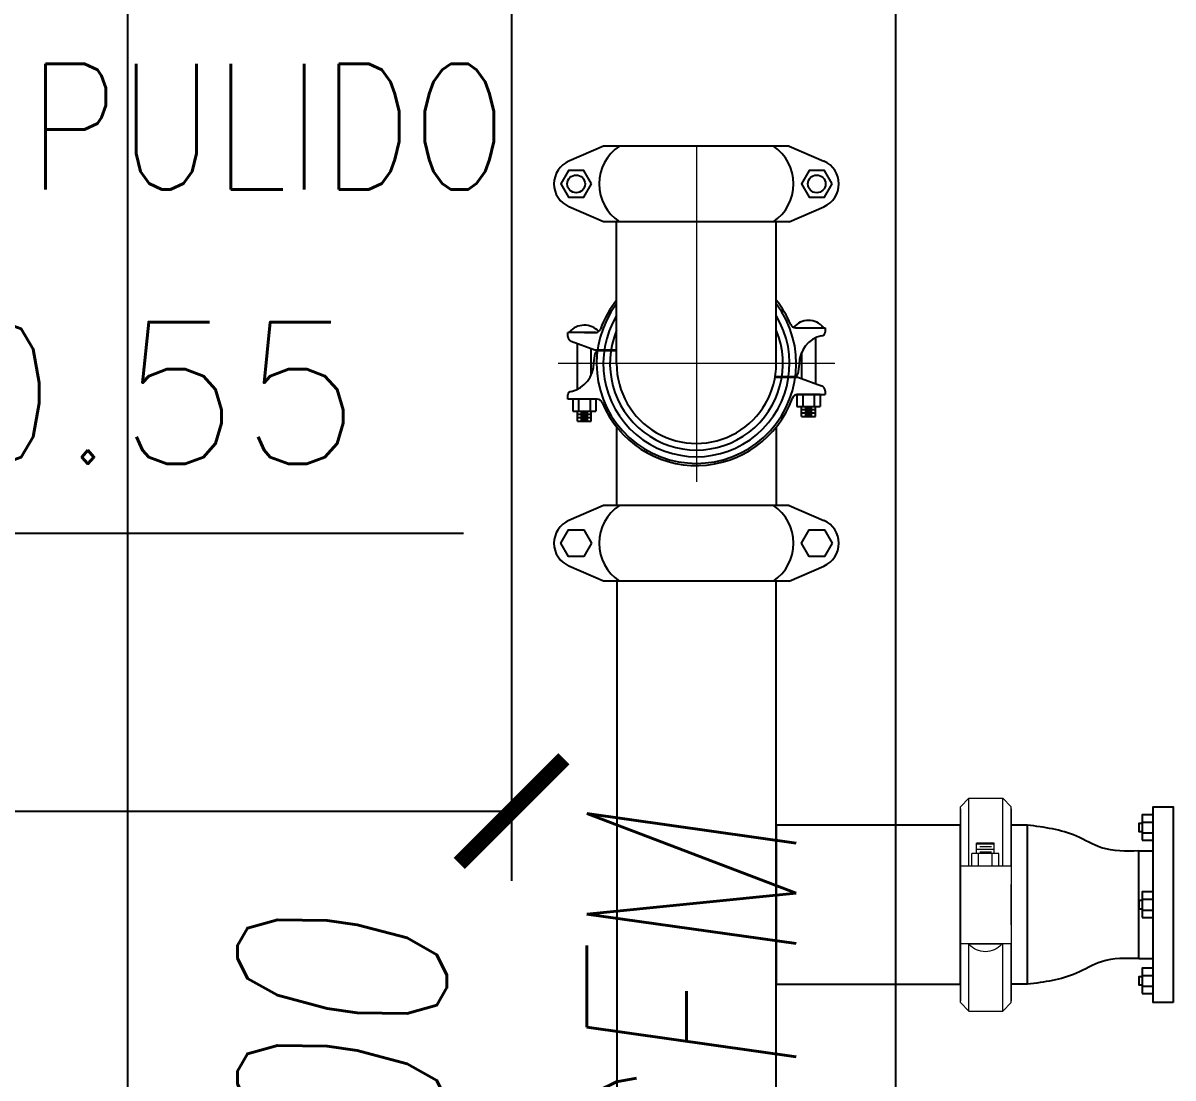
# Model space of a CAD drawing. Extents: x 226317 to 226469, y 8188101 to 8188260.
# Drawn here: x 226392.945 to 226393.768, y 8188237.136 to 8188237.891 of the extents above; entities that cross this region are included whole.
import ezdxf
from ezdxf.enums import TextEntityAlignment as Align

# ---------------------------------------------------------------- set-up
doc = ezdxf.new("R2010")
doc.units = 0
doc.header["$LTSCALE"] = 15
doc.header["$PDMODE"] = 3
doc.linetypes.add('PHANTOM', pattern=[2.5, 1.25, -0.25, 0.25, -0.25, 0.25, -0.25])
doc.layers.get('0').update_dxf_attribs({"color": 250})
doc.layers.get('DEFPOINTS').update_dxf_attribs({"color": 250})
doc.layers.add('0-BLOCK-SANIT', color=250, linetype='Continuous', lineweight=25)
doc.layers.add('P&R_ACI_LÍNEA CENTRAL', color=250, linetype='PHANTOM', lineweight=13)
for name, color, linetype in [('00-GTI-Acoples', 250, 'Continuous'), ('A-NIVELES-NPT', 252, 'Continuous'), ('A-SANITARIOS', 250, 'Continuous'), ('A-TEXTO-ACABADO PISO', 250, 'Continuous'), ('DIM', 7, 'Continuous'), ('L12 Texto', 12, 'Continuous'), ('L3 Equipos y Ductos', 160, 'Continuous')]:
    doc.layers.add(name, color=color, linetype=linetype)
doc.styles.add('JNV ING', font='romans.shx', dxfattribs={"width": 0.7, "oblique": 8, "height": 0.15})
doc.styles.add('R80', font='romans.shx', dxfattribs={"width": 0.8, "oblique": 15, "height": 0.1})
doc.styles.add('ROMANS', font='romans.shx', dxfattribs={"width": 0.8})
doc.dimstyles.new('COTA-75-I', dxfattribs={"dimtxt": 0.11, "dimasz": 0.075, "dimexe": 0.05, "dimexo": 0.15, "dimgap": 0.03, "dimtad": 1, "dimzin": 4, "dimdsep": 46, "dimtxsty": 'ROMANS', "dimblk": 'ARCHTICK', "dimcen": 0.09, "dimclrd": 7, "dimclre": 7, "dimclrt": 2, "dimadec": 0, "dimazin": 0, "dimtfac": 1.2, "dimtix": 1, "dimtmove": 2, "dimatfit": 3, "dimfxl": 0.05, "dimtolj": 1, "dimtzin": 4, "dimarcsym": 0})

# ---------------------------------------------------------------- blocks, each defined once
blk = doc.blocks.new('00-Codos')
at = {"layer": '0-BLOCK-SANIT'}
for p, q in [((0.07531, 0.04131, 0.00001), (0.07531, 0.03412, 0.00001)), ((0.08517, 0.04131, 0.00001), (0.08517, 0.03412, 0.00001)), ((-0.08517, 0.03794, 0.00001), (-0.08517, 0.03075, 0.00001)), ((-0.08517, 0.03555, 0.00001), (-0.07531, 0.03555, 0.00001)), ((-0.08517, 0.03315, 0.00001), (-0.07531, 0.03315, 0.00001)), ((-0.08295, 0.03674, 0.00001), (-0.07754, 0.03674, 0.00001)), ((-0.08295, 0.03435, 0.00001), (-0.07754, 0.03435, 0.00001)), ((-0.07531, 0.03794, 0.00001), (-0.07531, 0.03075, 0.00001)), ((0.07199, 0.02556, 0.00001), (0.07199, 0.03412, 0.00001)), ((0.0885, 0.03412, 0.00001), (0.07199, 0.03412, 0.00001)), ((0.07531, 0.03891, 0.00001), (0.08517, 0.03891, 0.00001)), ((0.07531, 0.03651, 0.00001), (0.08517, 0.03651, 0.00001)), ((0.07611, 0.02556, 0.00001), (0.07611, 0.03412, 0.00001)), ((0.07754, 0.04011, 0.00001), (0.08295, 0.04011, 0.00001)), ((0.07754, 0.03771, 0.00001), (0.08295, 0.03771, 0.00001)), ((0.07754, 0.03532, 0.00001), (0.08295, 0.03532, 0.00001)), ((0.08437, 0.02556, 0.00001), (0.08437, 0.03412, 0.00001)), ((0.0885, 0.02556, 0.00001), (0.0885, 0.03412, 0.00001)), ((-0.07199, 0.03075, 0.00001), (-0.0885, 0.03075, 0.00001)), ((-0.0885, 0.02219, 0.00001), (-0.0885, 0.03075, 0.00001)), ((-0.08437, 0.02219, 0.00001), (-0.08437, 0.03075, 0.00001)), ((-0.08295, 0.03195, 0.00001), (-0.07754, 0.03195, 0.00001)), ((-0.07611, 0.02219, 0.00001), (-0.07611, 0.03075, 0.00001)), ((-0.07199, 0.02219, 0.00001), (-0.07199, 0.03075, 0.00001)), ((0.071, 0.02556, 0.00001), (0.09207, 0.02556, 0.00001)), ((0.07199, 0.02556, 0.00001), (0.0885, 0.02556, 0.00001)), ((0.09207, 0.02556, 0.00001), (0.09207, 0.02248, 0.00001)), ((-0.0723, 0.02219, 0.00001), (-0.09208, 0.02219, 0.00001)), ((-0.09208, 0.01944, 0.00001), (-0.09208, 0.02219, 0.00001)), ((-0.0885, 0.02219, 0.00001), (-0.07199, 0.02219, 0.00001)), ((0.08517, 0.01835, 0.00001), (0.08517, -0.01426, 0.00001)), ((-0.07262, 0.00972, 0.00001), (-0.08956, 0.01585, 0.00001)), ((-0.08517, -0.01835, 0.00001), (-0.08517, 0.01426, 0.00001)), ((-0.07531, -0.00812, 0.00001), (-0.07531, 0.01069, 0.00001)), ((-0.05632, 0.00972, 0.00001), (-0.07262, 0.00972, 0.00001)), ((-0.0564, 0.00921, 0.00001), (-0.07007, 0.00921, 0.00001)), ((-0.07346, 0.00052, 0.00001), (-0.07254, 0.00724, 0.00001)), ((-0.05715, 0), (-0.05715, -0.1016, 0.00001)), ((0.05715, 0), (0.05715, -0.1016, 0.00001)), ((0.07531, 0.00812, 0.00001), (0.07531, -0.01069, 0.00001)), ((0.07346, -0.00052, 0.00001), (0.07254, -0.00724, 0.00001)), ((0.05715, -0.00921, 0.00001), (0.07007, -0.00921, 0.00001)), ((0.05715, -0.00972, 0.00001), (0.07262, -0.00972, 0.00001)), ((0.07262, -0.00972, 0.00001), (0.08956, -0.01585, 0.00001)), ((-0.09208, -0.02556, 0.00001), (-0.09208, -0.02248, 0.00001)), ((0.08024, -0.02219, 0.00001), (0.0723, -0.02219, 0.00001)), ((0.0723, -0.02219, 0.00001), (0.09096, -0.02219, 0.00001)), ((0.0723, -0.02219, 0.00001), (0.09207, -0.02219, 0.00001)), ((0.09096, -0.0227, 0.00001), (0.09096, -0.02219, 0.00001)), ((0.09207, -0.01944, 0.00001), (0.09207, -0.02219, 0.00001)), ((-0.071, -0.02556, 0.00001), (-0.09208, -0.02556, 0.00001)), ((-0.09096, -0.02607, 0.00001), (-0.09096, -0.02556, 0.00001)), ((-0.06646, -0.1016), (-0.09126, -0.11233)), ((-0.06646, -0.1016), (0.06646, -0.1016)), ((0.06646, -0.1016), (0.09126, -0.11233)), ((-0.06646, -0.1557), (-0.09126, -0.14497)), ((0.06646, -0.1557), (0.09126, -0.14497)), ((-0.06646, -0.1557), (0.06646, -0.1557))]:
    blk.add_line(p, q, dxfattribs=at)
at = {"layer": '0-BLOCK-SANIT', "elevation": 0.00001}
for points in [[(0.08517, 0.04131), (0.07531, 0.04131)], [(-0.07531, 0.03794), (-0.08517, 0.03794)]]:
    blk.add_lwpolyline(points, dxfattribs=at)
at = {"layer": '0-BLOCK-SANIT'}
for points in [[(-0.0971, -0.12865), (-0.0916, -0.13818), (-0.0806, -0.13818), (-0.07511, -0.12865), (-0.0806, -0.11913), (-0.0916, -0.11913)], [(0.07511, -0.12865), (0.0806, -0.13818), (0.0916, -0.13818), (0.0971, -0.12865), (0.0916, -0.11913), (0.0806, -0.11913)]]:
    blk.add_lwpolyline(points, close=True, dxfattribs=at)
for centre in [(-0.0861, -0.12865), (0.0861, -0.12865)]:
    blk.add_circle(centre, 0.00635, dxfattribs=at)
for centre, radius, start, end in [((0, 0, 0.00001), 0.07144, 323.1301, 216.8699), ((0, 0, 0.00001), 0.07302, 22.47193, 160.21872), ((0, 0, 0.00001), 0.06667, 328.99728, 211.00272), ((0, 0, 0.00001), 0.06191, 337.38013, 202.61987), ((0, 0, 0.00001), 0.05715, 359.99835, 180.00166), ((-0.0723, 0.026, 0.00001), 0.00381, 270, 340.21872), ((0.071, 0.02937, 0.00001), 0.00381, 202.47193, 270), ((-0.08827, 0.01944, 0.00001), 0.00381, 180, 250.0898), ((0.09451, -0.00052, 0.00001), 0.02105, 103.67304, 180), ((0.08953, 0.02248, 0.00001), 0.00254, 270, 0), ((-0.07007, 0.00667, 0.00001), 0.00254, 90, 166.9446), ((-0.09451, 0.00052, 0.00001), 0.02105, 283.67304, 0), ((0.07007, -0.00667, 0.00001), 0.00254, 270, 346.9446), ((0.08826, -0.01944, 0.00001), 0.00381, 0, 70.0898), ((-0.08954, -0.02248, 0.00001), 0.00254, 90, 180), ((0.0723, -0.026, 0.00001), 0.00381, 90, 160.21872), ((0.08024, -0.01306, 0.00001), 0.01442, 223.98814, 318.02574), ((-0.08024, -0.01642, 0.00001), 0.01442, 221.97426, 318.02574), ((-0.071, -0.02937, 0.00001), 0.00381, 22.47193, 90), ((0, 0, 0.00001), 0.07302, 202.47193, 218.49995), ((0, 0, 0.00001), 0.07302, 321.50005, 340.21872), ((-0.03694, -0.12865), 0.03262, 123.98721, 236.01279), ((0.03694, -0.12865), 0.03262, 303.98721, 56.01279), ((-0.0842, -0.12865), 0.01778, 113.40001, 246.59999), ((0.0842, -0.12865), 0.01778, 293.40001, 66.59999)]:
    blk.add_arc(centre, radius, start, end, dxfattribs=at)
at = {"layer": 'P&R_ACI_LÍNEA CENTRAL', "ltscale": 1.5}
for p, q in [((0, -0.1557, 0), (0, 0.0846)), ((-0.09908, 0), (0.09908, 0))]:
    blk.add_line(p, q, dxfattribs=at)
blk = doc.blocks.new('A$C363a55df')
at = {"layer": '00-GTI-Acoples', "linetype": 'Continuous', "lineweight": 0, "extrusion": (3.83476e-17, -1, 0)}
for p, q in [((-27.1, 105), (-18.4, 114.3)), ((-18.4, 41.9), (-18.4, 114.3)), ((18.4, 114.3), (-18.4, 114.3)), ((18.4, 41.9), (18.4, 114.3)), ((27.1, 105), (18.4, 114.3)), ((-27.1, 41.9), (-27.1, 105)), ((27.1, 41.9), (27.1, 105)), ((-9, 66), (0.5, 66)), ((-9, 55.1), (-9, 66)), ((0.5, 66), (10, 66)), ((10, 55.1), (10, 66)), ((-13.8, 41.9), (-13.8, 55.1)), ((-13.8, 55.1), (-6.7, 55.1)), ((-6.7, 41.9), (-6.7, 55.1)), ((-6.7, 55.1), (7.7, 55.1)), ((7.7, 41.9), (7.7, 55.1)), ((7.7, 55.1), (14.9, 55.1)), ((14.9, 41.9), (14.9, 55.1)), ((-27.1, 41.9), (-27.1, 21.6)), ((-25.4, 41.9), (-27.1, 41.9)), ((-6.4, 41.9), (-25.4, 41.9)), ((7.4, 41.9), (-6.4, 41.9)), ((26.4, 41.9), (7.4, 41.9)), ((27.1, 41.9), (26.4, 41.9)), ((27.1, 41.9), (27.1, 21.6)), ((-27.1, -21.6), (-27.1, 21.6)), ((27.1, -21.6), (27.1, 21.6)), ((-27.1, -21.6), (-27.1, -41.9)), ((27.1, -21.6), (27.1, -41.9)), ((-27.1, -41.9), (-25.4, -41.9)), ((-27.1, -105), (-27.1, -41.9)), ((-25.4, -41.9), (-6.4, -41.9)), ((-18.4, -114.3), (-18.4, -41.9)), ((-16.8, -42.5), (-16.8, -41.9)), ((-16.8, -42.5), (17.8, -42.5)), ((-6.4, -41.9), (7.4, -41.9)), ((7.4, -41.9), (26.4, -41.9)), ((17.8, -42.5), (17.8, -41.9)), ((18.4, -114.3), (18.4, -41.9)), ((26.4, -41.9), (27.1, -41.9)), ((27.1, -105), (27.1, -41.9)), ((-27.1, -105), (-18.4, -114.3)), ((27.1, -105), (18.4, -114.3)), ((18.4, -114.3), (-18.4, -114.3))]:
    blk.add_line(p, q, dxfattribs=at)
at = {"layer": '00-GTI-Acoples', "linetype": 'Continuous', "lineweight": 0}
for p, q in [((-27.1, 103.1), (-27.1, -103.1)), ((27.1, 103.1), (27.1, -103.1)), ((10, 65.3), (-9, 65.3)), ((6.5, 62.5), (-6, 62.5)), ((10, 59.5), (-9, 59.5)), ((6.5, 56.7), (-6, 56.7))]:
    blk.add_line(p, q, dxfattribs=at)
blk.add_arc((0.5, -27.6), 22.9, 220.8756, 319.1244, dxfattribs=at)
blk = doc.blocks.new('BOMBAS-28.02.2025')
at = {"layer": 'A-SANITARIOS'}
for p, q in [((3.85264, -5.30793, 0), (3.85264, -5.36407, 0.00001)), ((3.96694, -5.30793, 0), (3.96694, -5.36407, 0.00001)), ((3.84333, -5.36407, 0), (3.81853, -5.3748, 0)), ((3.97625, -5.36407, 0), (3.84333, -5.36407, 0)), ((3.97625, -5.36407, 0), (4.00105, -5.3748, 0)), ((3.84333, -5.41817, 0), (3.81853, -5.40743, 0)), ((3.97625, -5.41817, 0), (4.00105, -5.40743, 0)), ((3.97625, -5.41817, 0), (3.84333, -5.41817, 0)), ((4.23671, -5.72002, 0), (4.23671, -5.57991, 0)), ((4.23671, -5.57991, 0), (4.25095, -5.57991, 0)), ((4.25095, -5.57991, 0), (4.25095, -5.72002, 0)), ((4.23671, -5.58556, 0), (4.22896, -5.58556, 0)), ((4.22896, -5.58556, 0), (4.22896, -5.60377, 0)), ((4.23671, -5.60377, 0), (4.23671, -5.58556, 0)), ((4.22896, -5.59176, 0), (4.22639, -5.59176, 0)), ((4.22639, -5.59176, 0), (4.22639, -5.59757, 0)), ((4.22639, -5.59757, 0), (4.22896, -5.59757, 0)), ((4.22896, -5.59075, 0), (4.23671, -5.59075, 0)), ((4.22896, -5.59075, 0), (4.23671, -5.59075, 0)), ((4.22896, -5.59855, 0), (4.23671, -5.59855, 0)), ((4.22896, -5.59855, 0), (4.23671, -5.59855, 0)), ((4.22896, -5.60377, 0), (4.23671, -5.60377, 0)), ((4.22896, -5.64701, 0), (4.22639, -5.64701, 0)), ((4.22639, -5.64701, 0), (4.22639, -5.65282, 0)), ((4.23671, -5.64081, 0), (4.22896, -5.64081, 0)), ((4.22896, -5.64081, 0), (4.22896, -5.65902, 0)), ((4.22896, -5.646, 0), (4.23671, -5.646, 0)), ((4.22896, -5.646, 0), (4.23671, -5.646, 0)), ((4.23671, -5.65902, 0), (4.23671, -5.64081, 0)), ((4.22639, -5.65282, 0), (4.22896, -5.65282, 0)), ((4.22896, -5.65379, 0), (4.23671, -5.65379, 0)), ((4.22896, -5.65379, 0), (4.23671, -5.65379, 0)), ((4.22896, -5.65902, 0), (4.23671, -5.65902, 0)), ((4.23671, -5.69537, 0), (4.22896, -5.69537, 0)), ((4.22896, -5.69537, 0), (4.22896, -5.71358, 0)), ((4.23671, -5.71358, 0), (4.23671, -5.69537, 0)), ((4.22896, -5.70157, 0), (4.22639, -5.70157, 0)), ((4.22639, -5.70157, 0), (4.22639, -5.70738, 0)), ((4.22896, -5.70056, 0), (4.23671, -5.70056, 0)), ((4.22896, -5.70056, 0), (4.23671, -5.70056, 0)), ((4.22639, -5.70738, 0), (4.22896, -5.70738, 0)), ((4.22896, -5.70836, 0), (4.23671, -5.70836, 0)), ((4.22896, -5.70836, 0), (4.23671, -5.70836, 0)), ((4.22896, -5.71358, 0), (4.23671, -5.71358, 0)), ((4.25095, -5.72002, 0), (4.23671, -5.72002, 0))]:
    blk.add_line(p, q, dxfattribs=at)
at = {"layer": 'A-SANITARIOS', "linetype": 'Continuous'}
for p, q in [((4.14677, -5.70696, 0), (4.14677, -5.59296, 0)), ((4.14677, -5.69996, 0), (4.14677, -5.59996, 0)), ((4.22639, -5.61145, 0), (4.23671, -5.61145, 0)), ((4.22639, -5.68847, 0), (4.22639, -5.61145, 0)), ((4.22639, -5.61145, 0), (4.23671, -5.61145, 0)), ((4.22639, -5.68847, 0), (4.22639, -5.61172, 0)), ((4.22639, -5.68847, 0), (4.23671, -5.68847, 0)), ((4.22639, -5.68847, 0), (4.23671, -5.68847, 0))]:
    blk.add_line(p, q, dxfattribs=at)
at = {"layer": 'A-SANITARIOS'}
for points, elevation in [([(3.83468, -5.39112), (3.82919, -5.40064), (3.81819, -5.40064), (3.81269, -5.39112), (3.81819, -5.38159), (3.82919, -5.38159)], 0), ([(4.00689, -5.39112), (4.00139, -5.40064), (3.9904, -5.40064), (3.9849, -5.39112), (3.9904, -5.38159), (4.00139, -5.38159)], 0), ([(4.25095, -5.72002), (4.23671, -5.72002), (4.23671, -5.57991), (4.25095, -5.57991)], 0.00004), ([(4.22896, -5.60377), (4.23671, -5.60377), (4.23671, -5.58556), (4.22896, -5.58556)], 0.00004), ([(3.96679, -5.59296), (3.96679, -5.70696), (4.09893, -5.70696), (4.09893, -5.59296)], 0), ([(4.22896, -5.65902), (4.23671, -5.65902), (4.23671, -5.64081), (4.22896, -5.64081)], 0.00004), ([(4.22896, -5.71358), (4.23671, -5.71358), (4.23671, -5.69537), (4.22896, -5.69537)], 0.00004)]:
    blk.add_lwpolyline(points, close=True, dxfattribs=dict(at, elevation=elevation))
at = {"layer": 'A-SANITARIOS', "elevation": 0}
for points in [[(3.96679, -7.28175), (3.96679, -5.41817), (3.85279, -5.41817), (3.85279, -7.28175)], [(4.14677, -5.59296), (4.13499, -5.59296)], [(4.22896, -5.59176), (4.22639, -5.59176), (4.22639, -5.59757), (4.22896, -5.59757)], [(4.22896, -5.64701), (4.22639, -5.64701), (4.22639, -5.65282), (4.22896, -5.65282)], [(4.22896, -5.70157), (4.22639, -5.70157), (4.22639, -5.70738), (4.22896, -5.70738)], [(4.14677, -5.70696), (4.13499, -5.70696)]]:
    blk.add_lwpolyline(points, dxfattribs=at)
at = {"layer": 'A-SANITARIOS'}
for centre, radius, start, end in [((3.87285, -5.39112, 0), 0.03262, 123.98721, 236.01279), ((3.94673, -5.39112, 0), 0.03262, 303.98721, 56.01279), ((3.82559, -5.39112, 0), 0.01778, 113.40001, 246.59999), ((3.99399, -5.39112, 0), 0.01778, 293.40001, 66.59999)]:
    blk.add_arc(centre, radius, start, end, dxfattribs=at)
at = {"layer": 'A-SANITARIOS', "linetype": 'Continuous'}
for points in [[(4.22639, -5.61145, 0), (4.19979, -5.60916, 0), (4.18179, -5.60088, 0), (4.14677, -5.59296, 0)], [(4.22639, -5.68847, 0), (4.19979, -5.69076, 0), (4.18179, -5.69904, 0), (4.14677, -5.70696, 0)]]:
    blk.add_spline(points, degree=3, dxfattribs=at)
at = {"layer": 'A-SANITARIOS', "linetype": 'Continuous', "rotation": 180}
blk.add_blockref('00-Codos', (3.90979, -5.26247, 0), dxfattribs=at)
at = {"layer": 'A-SANITARIOS', "linetype": 'Continuous', "lineweight": 0, "xscale": -0.0006666666666666666, "yscale": 0.0006666666666666666, "zscale": 0.0006666666666666666, "rotation": 359.9999999999999}
blk.add_blockref('A$C363a55df', (4.11696, -5.64996, 0), dxfattribs=at)
blk = doc.blocks.new('SIM NIVEL PLANTA')
at = {"linetype": 'Continuous'}
h = blk.add_hatch(dxfattribs=at)
h.set_pattern_fill('_USER', color=256, scale=0.099996, angle=45, style=0, pattern_type=0)
h.set_pattern_definition([(45, (35396.10581, 26516.4892), (-0.0707080889, 0.0707080889), [])])
h.paths.add_polyline_path([(-17.032, 0), (-15.532, 0, 0.409209), (-17.032, 1.474)])
h.paths.add_polyline_path([(-18.532, 0, 0.419236), (-17.032, -1.526), (-17.032, 0)])
for p, q in [((-17.032, -3.975), (-17.032, 3.716)), ((4.813, 0), (-20, 0))]:
    blk.add_line(p, q)
blk.add_circle((-17.032, -0.026), 1.5, dxfattribs=at)
at = {"style": 'R80'}
blk.add_attdef('N.P.T.+0.00', text='', height=2.03, dxfattribs=at).set_placement((-5.827, 2.015), align=Align.MIDDLE_CENTER)
blk = doc.blocks.new('_ArchTick')
at = {"color": 0, "linetype": 'ByBlock', "const_width": 0.15}
blk.add_lwpolyline([(-0.5, -0.5), (0.5, 0.5)], dxfattribs=at)
blk = doc.blocks.new('*D152')
at = {"layer": 'DEFPOINTS', "color": 0}
for p in [(226391.8598, 8188241.71667), (226393.29456, 8188238.11254), (226393.29456, 8188237.32666)]:
    blk.add_point(p, dxfattribs=at)
at = {"layer": 'DIM', "color": 7, "lineweight": -2}
for p, q in [((226391.8598, 8188241.56667), (226391.8598, 8188237.27666)), ((226393.29456, 8188237.96254), (226393.29456, 8188237.27666)), ((226391.8598, 8188237.32666), (226393.29456, 8188237.32666))]:
    blk.add_line(p, q, dxfattribs=at)
at = {"layer": 'DIM', "color": 7, "lineweight": -2, "xscale": 0.075, "yscale": 0.075, "zscale": 0.075, "rotation": 180}
blk.add_blockref('_ArchTick', (226391.8598, 8188237.32666), dxfattribs=at)
at = {"layer": 'DIM', "color": 7, "lineweight": -2, "xscale": 0.075, "yscale": 0.075, "zscale": 0.075}
blk.add_blockref('_ArchTick', (226393.29456, 8188237.32666), dxfattribs=at)
at = {"layer": 'DIM', "color": 2, "insert": (226392.57718, 8188237.41166), "char_height": 0.11, "attachment_point": 5, "style": 'ROMANS'}
blk.add_mtext('\\A1;1.43', dxfattribs=at)

msp = doc.modelspace()

# ---------------------------------------------------------------- linework, layer by layer
at = {"layer": 'L3 Equipos y Ductos'}
msp.add_lwpolyline([(226392.96956, 8188238.41254), (226393.01956, 8188238.11254), (226393.01956, 8188232.4237), (226393.56956, 8188232.4237), (226393.56956, 8188238.11254), (226393.61956, 8188238.41254)], dxfattribs=at)

# ---------------------------------------------------------------- block references
msp.add_blockref('BOMBAS-28.02.2025', (226389.51709, 8188242.90961))
at = {"layer": 'A-NIVELES-NPT', "xscale": 0.05, "yscale": 0.05, "zscale": 0.05}
msp.add_blockref('SIM NIVEL PLANTA', (226393.01945, 8188237.5254), dxfattribs=at).add_auto_attribs({'N.P.T.+0.00': 'N.P.T.=-0.55'})

# ---------------------------------------------------------------- texts
at = {"layer": 'A-TEXTO-ACABADO PISO', "insert": (226392.63082, 8188237.86184), "char_height": 0.09, "attachment_point": 2, "style": 'ROMANS'}
msp.add_mtext_dynamic_manual_height_columns('PISO CEMENTO SEMIPULIDO ', width=1.5863066, gutter_width=12.5, heights=[0], dxfattribs=at)
at = {"layer": 'L12 Texto', "ltscale": 1.5, "insert": (226393.0983, 8188235.94413), "char_height": 0.15, "attachment_point": 1, "rotation": 90, "style": 'JNV ING'}
msp.add_mtext_dynamic_manual_height_columns('\\pxqc;550x300\\P1,634 CFM', width=1.9948547, gutter_width=0.75, heights=[0], dxfattribs=at)

# ---------------------------------------------------------------- dimensions: what is measured, and where the dimension line sits
at = {"layer": 'DIM'}
dim = msp.add_linear_dim(base=(226393.29456, 8188237.32666), p1=(226391.8598, 8188241.71667), p2=(226393.29456, 8188238.11254), dimstyle='COTA-75-I', dxfattribs=at)
dim.commit()
dim.dimension.update_dxf_attribs({"geometry": '*D152', "text_midpoint": (226392.57718, 8188237.41166)})

doc.saveas('drawing.dxf')
